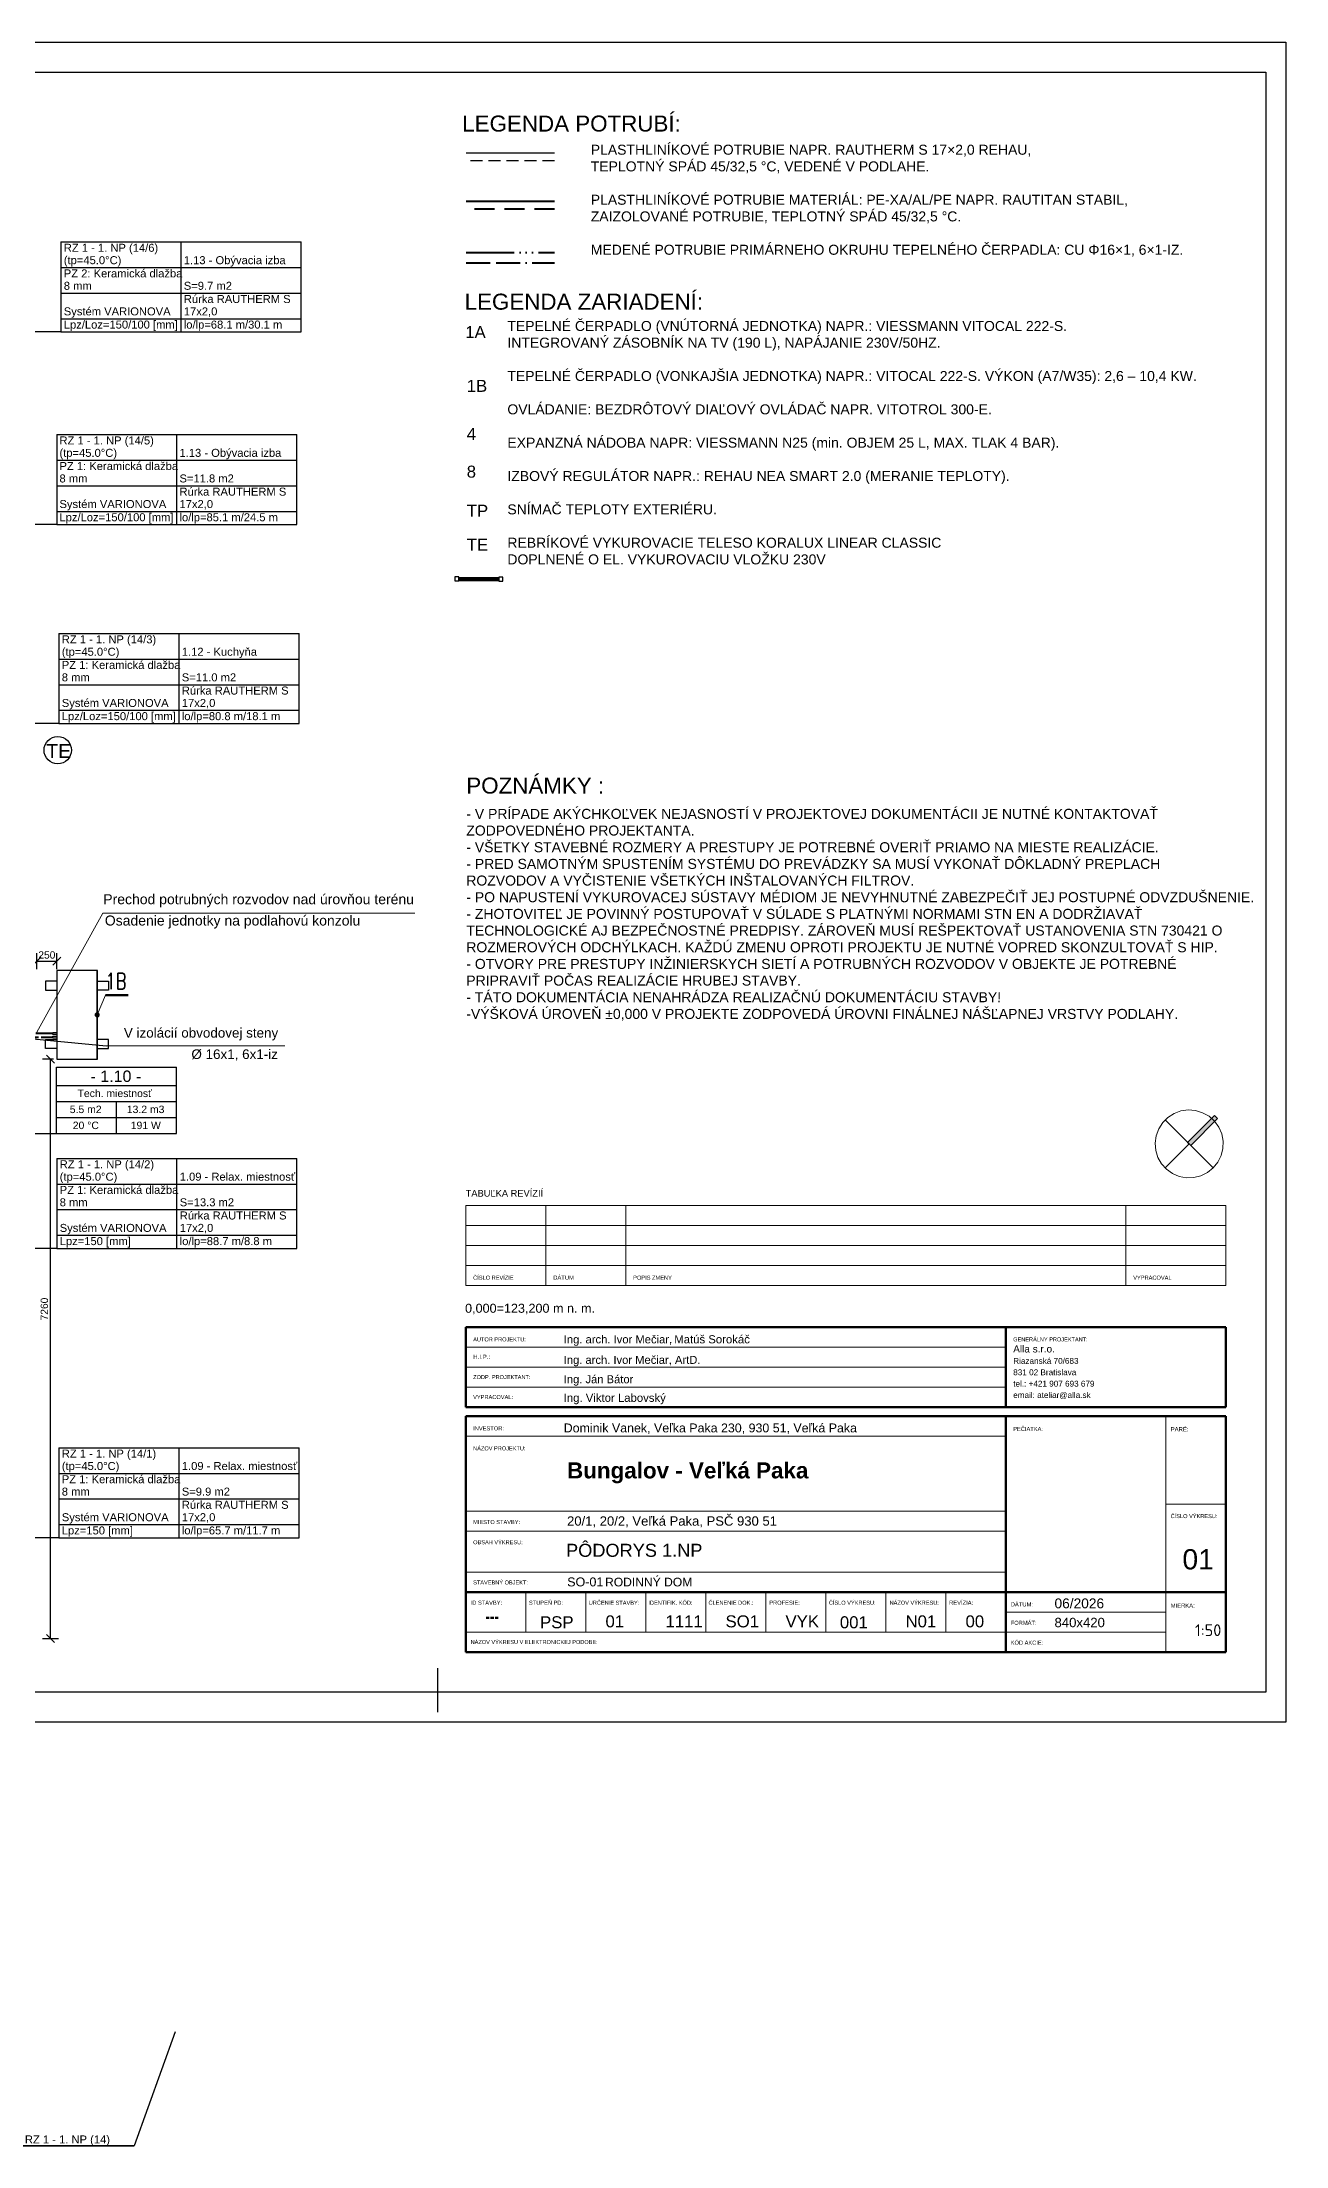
# Model space of a CAD drawing. Header units: millimetres. Extents: x 1046 to 74297, y -4150 to 54562.
# Drawn here: x 27250 to 42796, y -4150 to 22145 of the extents above; entities that cross this region are included whole.
import ezdxf

# ---------------------------------------------------------------- set-up
doc = ezdxf.new("R2010")
doc.units = ezdxf.units.MM
for name, pattern in [('ACAD_ISO06W100', [36, 24, -3, 0, -3, 0, -3, 0, -3]), ('ACAD_ISO11W100', [33, 12, -3, 12, -3, 0, -3]), ('DASH', [75, 50, -25])]:
    doc.linetypes.add(name, pattern=pattern)
doc.layers.get('Defpoints').update_dxf_attribs({"color": 242})
for name, color, linetype in [('1__NP___MIESTNOSTIUK', 7, 'Continuous'), ('1__NP___VYKUROVACIE_TELES_', 7, 'Continuous'), ('koty1', 7, 'Continuous'), ('POLO_KY', 7, 'Continuous'), ('TABU_KY', 7, 'Continuous'), ('vyk-KOTY', 4, 'Continuous'), ('vyk-privod-45 PODL', 1, 'Continuous'), ('vyk-privod2', 7, 'Continuous'), ('vyk-vratka_35°C PODL', 5, 'DASH')]:
    doc.layers.add(name, color=color, linetype=linetype)
doc.layers.add('NETLAC', color=6, linetype='Continuous', plot=False)
for name, color, linetype, lineweight in [('PISMO-R', 6, 'Continuous', 9), ('ROZVOD', 1, 'Continuous', 50), ('Schedule Graphics', 7, 'Continuous', 9), ('Text Notes', 7, 'Continuous', 9), ('vyk-privod-45', 240, 'Continuous', 40), ('vyk-tc-privod', 175, 'ACAD_ISO06W100', 40), ('vyk-tc-vratka', 30, 'ACAD_ISO11W100', 40), ('vyk-vratka_35°C', 132, 'DASH', 40), ('vyk_POPIS', 7, 'Continuous', 20)]:
    doc.layers.add(name, color=color, linetype=linetype, lineweight=lineweight)
doc.styles.add('ARIAL', font='arial.ttf')
doc.styles.add('Arial$001H0', font='arial.ttf')
doc.styles.add('Arial$101H0', font='arialbd.ttf')
doc.styles.add('Arial_B', font='arialbd.ttf', dxfattribs={"width": 0.8, "height": 3})
doc.styles.add('ISOCPEUR$001H0', font='isocpeur.ttf')
doc.styles.add('ISOCPEUR_4', font='isocpeur.ttf', dxfattribs={"height": 100})
doc.styles.add('Microsoft Sans Serif$001H0', font='micross.ttf')
doc.styles.get("Standard").update_dxf_attribs({"font": 'arial.ttf'})
doc.styles.add('TEXT125', font='romans.shx', dxfattribs={"width": 0.8, "height": 100})
doc.dimstyles.new('CS_Priebežná_-_2_0_mm__stavbárska_čiarka_čERVENA', dxfattribs={"dimscale": 304.8, "dimtxt": 99.598118, "dimasz": 0.328084, "dimexe": 0.328084, "dimexo": 0.0625, "dimgap": 0, "dimtad": 1, "dimdec": 0, "dimrnd": 5, "dimzin": 0, "dimdsep": 46, "dimtxsty": 'ISOCPEUR_4', "dimblk1": 'OBLIQUE', "dimblk2": 'OBLIQUE', "dimsah": 1, "dimcen": 0.09, "dimazin": 0, "dimtfac": 1, "dimtdec": 4, "dimtix": 1, "dimtmove": 0, "dimatfit": 3, "dimfxl": 0.328084, "dimfxlon": 1, "dimtvp": 1, "dimtolj": 1, "dimtzin": 0, "dimarcsym": 2})

# ---------------------------------------------------------------- blocks, each defined once
blk = doc.blocks.new('A$Cacebdfa7')
at = {"layer": '1__NP___MIESTNOSTIUK', "color": 18}
for p, q in [((19711, 8835), (19711, 9062)), ((19711, 9062), (21211, 9062)), ((21211, 8835), (21211, 9062)), ((19711, 8635), (19711, 8835)), ((19711, 8835), (21211, 8835)), ((19711, 8835), (21211, 8835)), ((21211, 8635), (21211, 8835)), ((19711, 8435), (19711, 8635)), ((19711, 8635), (21211, 8635)), ((19711, 8635), (21211, 8635)), ((19711, 8235), (19711, 8435)), ((19711, 8435), (21211, 8435)), ((19711, 8435), (21211, 8435)), ((20461, 8435), (20461, 8635)), ((20461, 8235), (20461, 8435)), ((21211, 8435), (21211, 8635)), ((21211, 8235), (21211, 8435)), ((18453, 8235), (21211, 8235))]:
    blk.add_line(p, q, dxfattribs=at)
at = {"layer": 'POLO_KY', "color": 7}
blk.add_line((21197, -2992), (20682, -4420), dxfattribs=at)
blk.add_lwpolyline([(20682, -4420), (18982, -4420), (20682, -4420)], dxfattribs=at)
at = {"layer": 'TABU_KY', "color": 5}
for p, q in [((19769, 19377), (22769, 19377)), ((21269, 19057), (21269, 19377)), ((19769, 19057), (22769, 19057)), ((21269, 18737), (21269, 19057)), ((19769, 18737), (22769, 18737)), ((21269, 18417), (21269, 18737)), ((19769, 18417), (22769, 18417)), ((21269, 18252), (21269, 18417)), ((19769, 18252), (18105, 18252)), ((19715, 16969), (22715, 16969)), ((21215, 16649), (21215, 16969)), ((19715, 16649), (22715, 16649)), ((21215, 16329), (21215, 16649)), ((19715, 16329), (22715, 16329)), ((21215, 16009), (21215, 16329)), ((19715, 15844), (18205, 15844)), ((19715, 16009), (22715, 16009)), ((21215, 15844), (21215, 16009)), ((19744, 14483), (22744, 14483)), ((21244, 14163), (21244, 14483)), ((19744, 14163), (22744, 14163)), ((21244, 13843), (21244, 14163)), ((19744, 13843), (22744, 13843)), ((21244, 13523), (21244, 13843)), ((19744, 13523), (22744, 13523)), ((21244, 13358), (21244, 13523)), ((19744, 13358), (18003, 13358)), ((19718, 7922), (22718, 7922)), ((21218, 7602), (21218, 7922)), ((19718, 7602), (22718, 7602)), ((21218, 7282), (21218, 7602)), ((19718, 7282), (22718, 7282)), ((21218, 6962), (21218, 7282)), ((19718, 6962), (22718, 6962)), ((21218, 6797), (21218, 6962)), ((19718, 6797), (18153, 6797)), ((19744, 4306), (22744, 4306)), ((21244, 3986), (21244, 4306)), ((19744, 3986), (22744, 3986)), ((21244, 3666), (21244, 3986)), ((19744, 3666), (22744, 3666)), ((21244, 3346), (21244, 3666)), ((19744, 3181), (18153, 3181)), ((19744, 3346), (22744, 3346)), ((21244, 3181), (21244, 3346))]:
    blk.add_line(p, q, dxfattribs=at)
for points in [[(19769, 19377), (19769, 18252), (22769, 18252), (22769, 19377)], [(19715, 16969), (19715, 15844), (22715, 15844), (22715, 16969)], [(19744, 14483), (19744, 13358), (22744, 13358), (22744, 14483)], [(19718, 7922), (19718, 6797), (22718, 6797), (22718, 7922)], [(19744, 4306), (19744, 3181), (22744, 3181), (22744, 4306)]]:
    blk.add_lwpolyline(points, dxfattribs=at)
at = {"layer": 'vyk-tc-privod', "ltscale": 10}
blk.add_line((19667, 9482), (19453, 9483), dxfattribs=at)
at = {"layer": 'vyk-tc-vratka', "ltscale": 12}
blk.add_line((19667, 9433), (19387, 9433), dxfattribs=at)
at = {"layer": '1__NP___MIESTNOSTIUK', "color": 18, "style": 'ARIAL'}
for s, height, p in [('- 1.10 -', 143.2, (20138, 8878)), ('Tech. miestnosť', 93.09, (19976, 8689)), ('5.5 m2', 93.1, (19879, 8489)), ('13.2 m3', 93.1, (20592, 8489)), ('20 °C', 93.1, (19916, 8289)), ('191 W', 93.1, (20641, 8289))]:
    blk.add_text(s, height=height, dxfattribs=at).set_placement(p)
at = {"layer": 'POLO_KY', "color": 7, "style": 'ARIAL'}
blk.add_text('RZ 1 - 1. NP (14)', height=100, dxfattribs=at).set_placement((19318, -4389))
at = {"layer": 'TABU_KY', "color": 160, "style": 'ARIAL'}
for s, p in [('(tp=45.0°C)', (19804, 19099)), ('RZ 1 - 1. NP (14/6) ', (19804, 19254)), ('1.13 - Obývacia izba', (21304, 19099)), ('PZ 2: Keramická dlažba', (19804, 18934)), ('8 mm', (19804, 18779)), ('S=9.7 m2', (21304, 18779)), ('Rúrka RAUTHERM S', (21304, 18614)), ('Systém VARIONOVA', (19804, 18459)), ('17x2,0', (21304, 18459)), ('Lpz/Loz=150/100 [mm]', (19804, 18294)), ('lo/lp=68.1 m/30.1 m', (21304, 18294)), ('RZ 1 - 1. NP (14/5) ', (19750, 16846)), ('(tp=45.0°C)', (19750, 16691)), ('PZ 1: Keramická dlažba', (19750, 16526)), ('1.13 - Obývacia izba', (21250, 16691)), ('8 mm', (19750, 16371)), ('S=11.8 m2', (21250, 16371)), ('Rúrka RAUTHERM S', (21250, 16206)), ('Systém VARIONOVA', (19750, 16051)), ('17x2,0', (21250, 16051)), ('Lpz/Loz=150/100 [mm]', (19750, 15886)), ('lo/lp=85.1 m/24.5 m', (21250, 15886)), ('RZ 1 - 1. NP (14/3) ', (19779, 14360)), ('(tp=45.0°C)', (19779, 14205)), ('1.12 - Kuchyňa', (21279, 14205)), ('8 mm', (19779, 13885)), ('PZ 1: Keramická dlažba', (19779, 14040)), ('S=11.0 m2', (21279, 13885)), ('Rúrka RAUTHERM S', (21279, 13720)), ('Systém VARIONOVA', (19779, 13565)), ('Lpz/Loz=150/100 [mm]', (19779, 13400)), ('lo/lp=80.8 m/18.1 m', (21279, 13400)), ('17x2,0', (21279, 13565)), ('RZ 1 - 1. NP (14/2) ', (19753, 7799)), ('(tp=45.0°C)', (19753, 7644)), ('1.09 - Relax. miestnosť', (21253, 7644)), ('8 mm', (19753, 7324)), ('PZ 1: Keramická dlažba', (19753, 7479)), ('S=13.3 m2', (21253, 7324)), ('Systém VARIONOVA', (19753, 7004)), ('17x2,0', (21253, 7004)), ('Rúrka RAUTHERM S', (21253, 7159)), ('Lpz=150 [mm]', (19753, 6839)), ('lo/lp=88.7 m/8.8 m', (21253, 6839)), ('RZ 1 - 1. NP (14/1) ', (19779, 4183)), ('(tp=45.0°C)', (19779, 4028)), ('PZ 1: Keramická dlažba', (19779, 3863)), ('1.09 - Relax. miestnosť', (21279, 4028)), ('8 mm', (19779, 3708)), ('S=9.9 m2', (21279, 3708)), ('Systém VARIONOVA', (19779, 3388)), ('17x2,0', (21279, 3388)), ('Rúrka RAUTHERM S', (21279, 3543)), ('Lpz=150 [mm]', (19779, 3223)), ('lo/lp=65.7 m/11.7 m', (21279, 3223))]:
    blk.add_text(s, height=100, dxfattribs=at).set_placement(p)
blk = doc.blocks.new('wsrt')
at = {"lineweight": 30}
for p, q in [((10104, 1667), (11213, 1667)), ((10104, 1159), (10104, 1667)), ((10104, 1665), (11213, 1665)), ((10106, 1159), (10106, 1667)), ((10237, 1668), (10237, 1806)), ((10237, 1806), (10349, 1806)), ((10349, 1806), (10349, 1665)), ((10905, 1715), (10880, 1715)), ((10880, 1715), (10880, 1665)), ((10905, 1665), (10905, 1715)), ((10951, 1715), (10926, 1715)), ((10926, 1715), (10926, 1665)), ((10951, 1665), (10951, 1715)), ((11080, 1806), (10967, 1806)), ((10967, 1806), (10967, 1665)), ((11080, 1668), (11080, 1806)), ((11211, 1667), (11211, 1159)), ((11213, 1667), (11213, 1159)), ((11213, 1161), (10104, 1161)), ((11213, 1159), (10104, 1159)), ((10237, 1158), (10237, 1020)), ((10349, 1020), (10349, 1161)), ((10967, 1020), (10967, 1161)), ((11080, 1158), (11080, 1020)), ((10237, 1020), (10349, 1020)), ((11080, 1020), (10967, 1020))]:
    blk.add_line(p, q, dxfattribs=at)
blk = doc.blocks.new('_Oblique')
at = {"layer": 'koty1', "color": 0, "lineweight": -2}
blk.add_line((-0.5, -0.5), (0.5, 0.5), dxfattribs=at)
blk = doc.blocks.new('*D317')
at = {"layer": 'Defpoints', "color": 0, "transparency": 16777216}
for p in [(27185, 10540), (27435, 10657), (27435, 10540)]:
    blk.add_point(p, dxfattribs=at)
at = {"layer": 'vyk-KOTY', "color": 0, "lineweight": -2, "transparency": 16777216}
for p, q in [((27185, 10559), (27185, 10757)), ((27185, 10657), (27435, 10657)), ((27435, 10559), (27435, 10757))]:
    blk.add_line(p, q, dxfattribs=at)
at = {"layer": 'vyk-KOTY', "color": 0, "lineweight": -2, "transparency": 16777216, "xscale": 100, "yscale": 100, "zscale": 100, "rotation": 180}
blk.add_blockref('_Oblique', (27185, 10657), dxfattribs=at)
at = {"layer": 'vyk-KOTY', "color": 0, "lineweight": -2, "transparency": 16777216, "xscale": 100, "yscale": 100, "zscale": 100}
blk.add_blockref('_Oblique', (27435, 10657), dxfattribs=at)
at = {"layer": 'vyk-KOTY', "color": 0, "transparency": 16777216, "insert": (27310, 10735), "char_height": 91.4, "attachment_point": 5, "style": 'ARIAL'}
blk.add_mtext('\\A1;250', dxfattribs=at)
blk = doc.blocks.new('*D318')
at = {"layer": 'Defpoints', "color": 0, "transparency": 16777216}
for p in [(27356, 9433), (27410, 9433), (27190, 2191)]:
    blk.add_point(p, dxfattribs=at)
at = {"layer": 'vyk-KOTY', "color": 0, "lineweight": -2, "transparency": 16777216}
for p, q in [((27391, 9433), (27256, 9433)), ((27356, 2191), (27356, 9433)), ((27256, 2191), (27456, 2191))]:
    blk.add_line(p, q, dxfattribs=at)
at = {"layer": 'vyk-KOTY', "color": 0, "lineweight": -2, "transparency": 16777216, "xscale": 100, "yscale": 100, "zscale": 100}
for p, rotation in [((27356, 9433), 90), ((27356, 2191), 270)]:
    blk.add_blockref('_Oblique', p, dxfattribs=dict(at, rotation=rotation))
at = {"layer": 'vyk-KOTY', "color": 0, "transparency": 16777216, "insert": (27279, 6310), "char_height": 91.4, "attachment_point": 5, "rotation": 90, "style": 'ARIAL'}
blk.add_mtext('\\A1;7260', dxfattribs=at)

msp = doc.modelspace()

# ---------------------------------------------------------------- hatches: boundary and pattern name
at = {"true_color": 0x000007}
msp.add_hatch(color=7, dxfattribs=at).paths.add_polyline_path([(41567.9, 8392.4), (41903.7, 8728.3), (41941.8, 8690.1), (41606, 8354.3)])

# ---------------------------------------------------------------- linework, layer by layer
at = {"color": 7, "linetype": 'Continuous', "lineweight": 9, "true_color": 0x000007}
for p, q in [((41320.6, 8704.6), (41255.7, 8639.6)), ((41398.1, 8754.1), (41320.6, 8704.6)), ((41484.3, 8785.8), (41398.1, 8754.1)), ((41575.4, 8798.2), (41484.3, 8785.8)), ((41903.7, 8728.3), (41567.8, 8392.4)), ((41567.8, 8392.4), (41903.7, 8728.3)), ((41667, 8790.7), (41575.4, 8798.2)), ((41606, 8354.3), (41941.8, 8690.1)), ((41941.8, 8690.1), (41606, 8354.3)), ((41754.8, 8763.7), (41667, 8790.7)), ((41834.8, 8718.5), (41754.8, 8763.7)), ((41903.2, 8657.1), (41834.8, 8718.5)), ((41941.8, 8690.1), (41903.7, 8728.3)), ((41941.8, 8690.1), (41903.7, 8728.3)), ((41174.5, 8475.9), (41162.1, 8384.8)), ((41206.2, 8562.2), (41174.5, 8475.9)), ((41255.7, 8639.6), (41206.2, 8562.2)), ((41887.4, 8072.8), (41286.4, 8673.8)), ((41956.9, 8582.5), (41903.2, 8657.1)), ((41993.2, 8498.1), (41956.9, 8582.5)), ((42010.5, 8407.8), (41993.2, 8498.1)), ((41162.1, 8384.8), (41169.5, 8293.2)), ((41169.5, 8293.2), (41196.5, 8205.4)), ((41196.5, 8205.4), (41241.7, 8125.4)), ((41586.9, 8373.3), (41286.4, 8072.8)), ((41548.8, 8411.4), (41586.9, 8373.3)), ((41567.8, 8392.4), (41606, 8354.3)), ((41567.8, 8392.4), (41606, 8354.3)), ((41945, 8144.4), (41985.8, 8226.8)), ((41985.8, 8226.8), (42008, 8316)), ((42008, 8316), (42010.5, 8407.8)), ((41241.7, 8125.4), (41303.1, 8057)), ((41303.1, 8057), (41377.7, 8003.4)), ((41377.7, 8003.4), (41462.2, 7967.1)), ((41462.2, 7967.1), (41552.4, 7949.7)), ((41552.4, 7949.7), (41644.3, 7952.2)), ((41644.3, 7952.2), (41733.5, 7974.4)), ((41733.5, 7974.4), (41815.8, 8015.2)), ((41815.8, 8015.2), (41887.4, 8072.8)), ((41887.4, 8072.8), (41945, 8144.4)), ((32546.4, 7603.6), (32546.4, 6603.6)), ((32546.4, 7603.6), (42046.1, 7603.6)), ((33546.3, 7603.6), (33546.3, 6603.6)), ((34546.3, 7603.6), (34546.3, 6603.6)), ((40796.2, 7603.6), (40796.2, 6603.6)), ((42046.1, 6603.6), (42046.1, 7603.6)), ((32546.4, 7353.6), (42046.1, 7353.6)), ((32546.4, 7103.6), (42046.1, 7103.6)), ((32546.4, 6853.6), (42046.1, 6853.6)), ((32546.4, 6603.6), (42046.1, 6603.6)), ((39296.2, 5082.5), (39296.2, 6082.5)), ((39296.2, 5832.5), (32546.4, 5832.5)), ((39296.2, 5582.5), (32546.4, 5582.5)), ((39296.2, 5332.5), (32546.4, 5332.5)), ((41296.1, 2020), (41296.1, 4969.9)), ((39296.2, 4720), (32546.4, 4720)), ((39296.2, 3970), (39296.2, 2770)), ((39296.2, 3785.4), (32546.4, 3785.4)), ((41296.1, 3870), (42046.1, 3870)), ((39296.2, 3535.4), (32546.4, 3535.4)), ((39296.2, 3020), (32546.4, 3020)), ((33296.3, 2770), (33296.3, 2270)), ((34046.3, 2770), (34046.3, 2270)), ((34796.3, 2770), (34796.3, 2270)), ((35546.3, 2770), (35546.3, 2270)), ((36296.3, 2770), (36296.3, 2270)), ((37046.3, 2770), (37046.3, 2270)), ((37796.2, 2770), (37796.2, 2270)), ((38546.2, 2770), (38546.2, 2270)), ((39296.2, 2770), (39296.2, 2020)), ((42046.1, 2770), (39296.2, 2770)), ((41296.1, 2520), (39296.2, 2520)), ((41296.1, 2270), (32546.4, 2270))]:
    msp.add_line(p, q, dxfattribs=at)
at = {"color": 7, "linetype": 'Continuous', "lineweight": 70, "true_color": 0x000007}
for p, q in [((32546.4, 6082.5), (42046.1, 6082.5)), ((32546.4, 6082.5), (32546.4, 5082.5)), ((39296.2, 6082.5), (39296.2, 5082.5)), ((42046.1, 6082.5), (42046.1, 5082.5)), ((42046.1, 5082.5), (32546.4, 5082.5)), ((32546.4, 2020), (32546.4, 4969.9)), ((39296.2, 4969.9), (32546.4, 4969.9)), ((39296.2, 4969.9), (39296.2, 2770)), ((42046.1, 4969.9), (39296.2, 4969.9)), ((42046.1, 4969.9), (42046.1, 2020)), ((32546.4, 2770), (39296.2, 2770)), ((39296.2, 2770), (39296.2, 2020)), ((42046.1, 2770), (39296.2, 2770)), ((42046.1, 2020), (32546.4, 2020))]:
    msp.add_line(p, q, dxfattribs=at)
msp.add_line((32196.1, 1270), (32196.1, 1820))
msp.add_lwpolyline([(1296.1, 21770), (42546.1, 21770), (42546.1, 1520), (1296.1, 1520)], close=True)
at = {"layer": '1__NP___VYKUROVACIE_TELES_', "color": 92}
for p, q in [((32410, 15411.1), (32410, 15411.1)), ((32460, 15452.1), (32960, 15452.1)), ((32460, 15452.1), (32960, 15452.1)), ((32460, 15452.1), (32960, 15452.1)), ((32460, 15452.1), (32960, 15452.1)), ((32460, 15452.1), (32960, 15452.1)), ((32460, 15452.1), (32960, 15452.1)), ((32460, 15452.1), (32960, 15452.1)), ((32460, 15446.9), (32960, 15446.9)), ((32460, 15446.9), (32960, 15446.9)), ((32460, 15446.9), (32960, 15446.9)), ((32460, 15446.9), (32960, 15446.9)), ((32460, 15446.9), (32960, 15446.9)), ((32460, 15446.9), (32960, 15446.9)), ((32460, 15446.9), (32960, 15446.9)), ((32460, 15446.9), (32960, 15446.9)), ((32460, 15446.9), (32960, 15446.9)), ((32460, 15446.9), (32960, 15446.9)), ((32460, 15446.9), (32960, 15446.9)), ((32460, 15446.9), (32960, 15446.9)), ((32460, 15446.9), (32960, 15446.9)), ((32460, 15446.9), (32960, 15446.9)), ((32460, 15434.1), (32960, 15434.1)), ((32460, 15434.1), (32960, 15434.1)), ((32460, 15434.1), (32960, 15434.1)), ((32460, 15434.1), (32960, 15434.1)), ((32460, 15434.1), (32960, 15434.1)), ((32460, 15434.1), (32960, 15434.1)), ((32460, 15434.1), (32960, 15434.1)), ((32460, 15434.1), (32960, 15434.1)), ((32460, 15434.1), (32960, 15434.1)), ((32460, 15434.1), (32960, 15434.1)), ((32460, 15434.1), (32960, 15434.1)), ((32460, 15434.1), (32960, 15434.1)), ((32460, 15434.1), (32960, 15434.1)), ((32460, 15434.1), (32960, 15434.1)), ((32460, 15421.4), (32960, 15421.4)), ((32460, 15421.4), (32960, 15421.4)), ((32460, 15421.4), (32460, 15416.1)), ((32460, 15416.1), (32460, 15421.4)), ((32460, 15421.4), (32960, 15421.4)), ((32460, 15421.4), (32960, 15421.4)), ((32460, 15421.4), (32460, 15416.1)), ((32460, 15416.1), (32460, 15421.4)), ((32460, 15421.4), (32960, 15421.4)), ((32460, 15421.4), (32960, 15421.4)), ((32460, 15421.4), (32460, 15416.1)), ((32460, 15416.1), (32460, 15421.4)), ((32460, 15421.4), (32960, 15421.4)), ((32460, 15421.4), (32960, 15421.4)), ((32460, 15421.4), (32460, 15416.1)), ((32460, 15416.1), (32460, 15421.4)), ((32460, 15421.4), (32960, 15421.4)), ((32460, 15421.4), (32960, 15421.4)), ((32460, 15421.4), (32460, 15416.1)), ((32460, 15416.1), (32460, 15421.4)), ((32460, 15421.4), (32960, 15421.4)), ((32460, 15421.4), (32960, 15421.4)), ((32460, 15421.4), (32460, 15416.1)), ((32460, 15416.1), (32460, 15421.4)), ((32460, 15421.4), (32960, 15421.4)), ((32460, 15421.4), (32960, 15421.4)), ((32460, 15421.4), (32460, 15416.1)), ((32460, 15416.1), (32460, 15421.4)), ((32460, 15416.1), (32960, 15416.1)), ((32460, 15416.1), (32960, 15416.1)), ((32460, 15416.1), (32960, 15416.1)), ((32460, 15416.1), (32960, 15416.1)), ((32460, 15416.1), (32960, 15416.1)), ((32460, 15416.1), (32960, 15416.1)), ((32460, 15416.1), (32960, 15416.1)), ((32460, 15411.1), (32460, 15411.1)), ((32960, 15419.4), (32960, 15414.1)), ((32960, 15414.1), (32960, 15419.4)), ((32960, 15419.4), (32960, 15414.1)), ((32960, 15414.1), (32960, 15419.4)), ((32960, 15419.4), (32960, 15414.1)), ((32960, 15414.1), (32960, 15419.4)), ((32960, 15419.4), (32960, 15414.1)), ((32960, 15414.1), (32960, 15419.4)), ((32960, 15419.4), (32960, 15414.1)), ((32960, 15414.1), (32960, 15419.4)), ((32960, 15419.4), (32960, 15414.1)), ((32960, 15414.1), (32960, 15419.4)), ((32960, 15419.4), (32960, 15414.1)), ((32960, 15414.1), (32960, 15419.4)), ((32960, 15409.1), (32960, 15409.1)), ((33010, 15409.1), (33010, 15409.1))]:
    msp.add_line(p, q, dxfattribs=at)
for points in [[(32410, 15411.1), (32460, 15411.1), (32460, 15461.1), (32410, 15461.1), (32410, 15411.1)], [(32410, 15411.1), (32460, 15411.1), (32460, 15461.1), (32410, 15461.1), (32410, 15411.1)], [(32960, 15409.1), (33010, 15409.1), (33010, 15459.1), (32960, 15459.1), (32960, 15409.1)], [(32960, 15409.1), (33010, 15409.1), (33010, 15459.1), (32960, 15459.1), (32960, 15409.1)]]:
    msp.add_lwpolyline(points, dxfattribs=at)
at = {"layer": 'NETLAC'}
msp.add_lwpolyline([(1046.1, 22145), (42796.1, 22145), (42796.1, 1145), (1046.1, 1145)], close=True, dxfattribs=at)
at = {"layer": 'vyk-privod-45'}
msp.add_line((32552.4, 20157.1), (33655.5, 20157.1), dxfattribs=at)
at = {"layer": 'vyk-privod-45 PODL', "lineweight": 30}
msp.add_line((32552.4, 20762.1), (33655.5, 20762.1), dxfattribs=at)
at = {"layer": 'vyk-tc-privod', "ltscale": 25}
msp.add_line((32552.4, 19513.8), (33655.5, 19513.8), dxfattribs=at)
at = {"layer": 'vyk-tc-vratka', "ltscale": 25}
msp.add_line((32552.4, 19385.5), (33655.5, 19385.5), dxfattribs=at)
at = {"layer": 'vyk-vratka_35°C', "ltscale": 5}
msp.add_line((33655.5, 20057.1), (32552.4, 20057.1), dxfattribs=at)
at = {"layer": 'vyk-vratka_35°C PODL', "lineweight": 30, "ltscale": 3}
msp.add_line((33655.5, 20662.1), (32552.4, 20662.1), dxfattribs=at)

# ---------------------------------------------------------------- texts
at = {"color": 7, "true_color": 0x000007}
for s, height, style, p in [('TABUĽKA REVÍZIÍ', 83.197, 'Arial$001H0', (32544.3, 7714.9)), ('ČÍSLO REVÍZIE', 50.471, 'Arial$001H0', (32637.9, 6676.5)), ('DÁTUM', 52.36, 'Arial$001H0', (33637.9, 6676.5)), ('POPIS ZMENY', 50.708, 'Arial$001H0', (34637.8, 6676.5)), ('VYPRACOVAL', 50.61, 'Arial$001H0', (40887.8, 6676.5)), ('0,000=123,200 m n. m.', 112.735, 'Arial$001H0', (32536.7, 6263.2)), ('AUTOR PROJEKTU:', 50.247, 'Arial$001H0', (32637.9, 5905.4)), ('Ing. arch. Ivor Mečiar, ', 100.358, 'Arial$001H0', (33769.8, 5880.9)), ('Matúš Sorokáč', 101.461, 'Arial$001H0', (35151.5, 5880.9)), ('Alla s.r.o.', 89.515, 'Microsoft Sans Serif$001H0', (39387.8, 5767.1)), ('GENERÁLNY PROJEKTANT:', 49.938, 'Arial$001H0', (39387.8, 5905.4)), ('H.I.P.:', 54.91, 'Arial$001H0', (32637.9, 5684.3)), ('Ing. arch. Ivor Mečiar, ArtD.', 100.071, 'Arial$001H0', (33769.8, 5624.6)), ('831 02 Bratislava', 73.068, 'Arial$001H0', (39387.8, 5482.7)), ('Riazanská 70/683', 73.014, 'Arial$001H0', (39387.8, 5624.9)), ('ZODP. PROJEKTANT:', 50.163, 'Arial$001H0', (32637.9, 5434.3)), ('Ing. Ján Bátor', 100.071, 'Arial$001H0', (33769.8, 5382.4)), ('tel.: +421 907 693 679', 72.862, 'Arial$001H0', (39387.8, 5340.5)), ('email: ateliar@alla.sk', 72.73, 'Arial$001H0', (39387.8, 5198.3)), ('VYPRACOVAL:', 50.548, 'Arial$001H0', (32637.9, 5184.3)), ('Ing. Viktor Labovský', 101.461, 'Arial$001H0', (33769.8, 5150)), ('INVESTOR:', 51.15, 'Arial$001H0', (32637.9, 4792.8)), ('Dominik Vanek, Veľka Paka 230, 930 51, Veľká Paka', 110.942, 'Arial$001H0', (33769.8, 4768.4)), ('PEČIATKA:', 50.99, 'Arial$001H0', (39387.8, 4785.7)), ('PARÉ:', 53.39, 'Arial$001H0', (41355.3, 4780.8)), ('NÁZOV PROJEKTU:', 50.175, 'Arial$001H0', (32637.9, 4543)), ('Bungalov - Veľká Paka', 200.348, 'Arial$101H0', (33811.6, 4192.9)), ('20/1, 20/2, Veľká Paka, PSČ 930 51', 116.805, 'Arial$001H0', (33811.5, 3602)), ('ČÍSLO VÝKRESU:', 50.282, 'Arial$001H0', (41355.3, 3696.5)), ('OBSAH VÝKRESU:', 50.223, 'Arial$001H0', (32637.9, 3370)), ('MIESTO STAVBY:', 50.389, 'Arial$001H0', (32637.9, 3622.1)), ('PÔDORYS 1.NP', 162.702, 'Microsoft Sans Serif$001H0', (33798.9, 3212.9)), ('01', 253.02, 'Microsoft Sans Serif$001H0', (41502.6, 3055.7)), ('STAVEBNÝ OBJEKT:', 50.131, 'Arial$001H0', (32637.9, 2867.5)), (' SO-01 ', 111.95, 'Arial$001H0', (33769.8, 2843.3)), ('RODINNÝ DOM', 108.022, 'Arial$001H0', (34286.6, 2843.3)), ('ID STAVBY:', 51.19, 'Arial$001H0', (32606.7, 2614)), ('STUPEŇ PD:', 50.78, 'Arial$001H0', (33335.4, 2614)), ('URČENIE STAVBY:', 50.196, 'Arial$001H0', (34083.3, 2614)), ('IDENTIFIK. KÓD:', 50.346, 'Arial$001H0', (34828.5, 2614)), ('ČLENENIE DOK.:', 50.324, 'Arial$001H0', (35579.1, 2614)), ('PROFESIE:', 51.18, 'Arial$001H0', (36338.8, 2614)), ('ČÍSLO VÝKRESU:', 50.282, 'Arial$001H0', (37082.8, 2614)), ('NÁZOV VÝKRESU:', 50.229, 'Arial$001H0', (37842.5, 2614)), ('REVÍZIA:', 51.73, 'Arial$001H0', (38586.5, 2614)), ('DÁTUM:', 52.02, 'Arial$001H0', (39356.6, 2592.5)), ('06/2026', 122.78, 'Arial$001H0', (39903.8, 2569.9)), ('FORMÁT:', 51.43, 'Arial$001H0', (39356.6, 2362.1)), ('840x420', 117.51, 'Arial$001H0', (39903.8, 2333.2)), ('MIERKA:', 52.21, 'Arial$001H0', (41356.5, 2577)), ('1:50', 147.48, 'ISOCPEUR$001H0', (41658.7, 2221.9)), ('NÁZOV VÝKRESU V ELEKTRONICKEJ PODOBE:', 49.874, 'Arial$001H0', (32606.7, 2123.3)), ('KÓD AKCIE:', 50.88, 'Arial$001H0', (39356.6, 2114.5))]:
    msp.add_text(s, height=height, dxfattribs=dict(at, style=style)).set_placement(p)
at = {"char_height": 125, "attachment_point": 1}
for s, width, gutter_width, heights, insert in [('\\A1;PLASTHLINÍKOVÉ POTRUBIE NAPR. RAUTHERM S 17×2,0 REHAU,\\PTEPLOTNÝ SPÁD 45/32,5 °C, VEDENÉ V PODLAHE.\\P\\PPLASTHLINÍKOVÉ POTRUBIE MATERIÁL: PE-XA/AL/PE NAPR. RAUTITAN STABIL, ZAIZOLOVANÉ POTRUBIE, TEPLOTNÝ SPÁD 45/32,5 °C.^J\\PMEDENÉ POTRUBIE PRIMÁRNEHO OKRUHU TEPELNÉHO ČERPADLA: CU Φ16×1, 6×1-IZ.', 7416.579, 625, [0], (34107.9, 20862.1)), ('TEPELNÉ ČERPADLO (VNÚTORNÁ JEDNOTKA) NAPR.: VIESSMANN VITOCAL 222-S.\\PINTEGROVANÝ ZÁSOBNÍK NA TV (190 L), NAPÁJANIE 230V/50HZ.\\P\\PTEPELNÉ ČERPADLO (VONKAJŠIA JEDNOTKA) NAPR.: VITOCAL 222-S. VÝKON (A7/W35): 2,6 – 10,4 KW.\\P\\POVLÁDANIE: BEZDRÔTOVÝ DIAĽOVÝ OVLÁDAČ NAPR. VITOTROL 300-E.\\P\\PEXPANZNÁ NÁDOBA NAPR: VIESSMANN N25 (min. OBJEM 25 L, MAX. TLAK 4 BAR).\\P\\PIZBOVÝ REGULÁTOR NAPR.: REHAU NEA SMART 2.0 (MERANIE TEPLOTY).\\P\\PSNÍMAČ TEPLOTY EXTERIÉRU.\\P\\PREBRÍKOVÉ VYKUROVACIE TELESO KORALUX LINEAR CLASSIC\\PDOPLNENÉ O EL. VYKUROVACIU VLOŽKU 230V', 8574.301, 0, [3977.7], (33065.7, 18659.1)), ('- V PRÍPADE AKÝCHKOĽVEK NEJASNOSTÍ V PROJEKTOVEJ DOKUMENTÁCII JE NUTNÉ KONTAKTOVAŤ ZODPOVEDNÉHO PROJEKTANTA.\\P- VŠETKY STAVEBNÉ ROZMERY A PRESTUPY JE POTREBNÉ OVERIŤ PRIAMO NA MIESTE REALIZÁCIE.\\P- PRED SAMOTNÝM SPUSTENÍM SYSTÉMU DO PREVÁDZKY SA MUSÍ VYKONAŤ DÔKLADNÝ PREPLACH ROZVODOV A VYČISTENIE VŠETKÝCH INŠTALOVANÝCH FILTROV.\\P- PO NAPUSTENÍ VYKUROVACEJ SÚSTAVY MÉDIOM JE NEVYHNUTNÉ ZABEZPEČIŤ JEJ POSTUPNÉ ODVZDUŠNENIE.\\P- ZHOTOVITEĽ JE POVINNÝ POSTUPOVAŤ V SÚLADE S PLATNÝMI NORMAMI STN EN A DODRŽIAVAŤ TECHNOLOGICKÉ AJ BEZPEČNOSTNÉ PREDPISY. ZÁROVEŇ MUSÍ REŠPEKTOVAŤ USTANOVENIA STN 730421 O ROZMEROVÝCH ODCHÝLKACH. KAŽDÚ ZMENU OPROTI PROJEKTU JE NUTNÉ VOPRED SKONZULTOVAŤ S HIP.\\P- OTVORY PRE PRESTUPY INŽINIERSKYCH SIETÍ A POTRUBNÝCH ROZVODOV V OBJEKTE JE POTREBNÉ PRIPRAVIŤ POČAS REALIZÁCIE HRUBEJ STAVBY.\\P- TÁTO DOKUMENTÁCIA NENAHRÁDZA REALIZAČNÚ DOKUMENTÁCIU STAVBY!\\P-VÝŠKOVÁ ÚROVEŇ ±0,000 V PROJEKTE ZODPOVEDÁ ÚROVNI FINÁLNEJ NÁŠĽAPNEJ VRSTVY PODLAHY.', 9481.578, 625, [0], (32552.4, 12561.4))]:
    msp.add_mtext_dynamic_manual_height_columns(s, width=width, gutter_width=gutter_width, heights=heights, dxfattribs=dict(at, insert=insert))
at = {"layer": 'Schedule Graphics', "style": 'ARIAL'}
for s, p in [('LEGENDA POTRUBÍ:', (32501.2, 21026.6)), ('LEGENDA ZARIADENÍ:', (32531.2, 18800.3)), ('POZNÁMKY :', (32552.4, 12752.2))]:
    msp.add_text(s, height=200, dxfattribs=at).set_placement(p)
at = {"layer": 'Text Notes', "char_height": 150, "attachment_point": 1}
for s, insert, width, style in [('---', (32791.7, 2544), 202.025, 'Arial_B'), ('PSP', (33473.6, 2470), 378.397, 'ARIAL'), ('01', (34291.7, 2481.4), 230.886, 'ARIAL'), ('1111', (35041.7, 2481.4), 461.772, 'ARIAL'), ('SO1', (35791.7, 2481.4), 413.671, 'ARIAL'), ('VYK', (36541.7, 2481.4), 320.885, 'ARIAL'), ('001', (37221, 2470), 378.397, 'ARIAL'), ('N01', (38041.7, 2481.4), 378.397, 'ARIAL'), ('00', (38791.7, 2481.4), 230.886, 'ARIAL')]:
    msp.add_mtext(s, dxfattribs=dict(at, insert=insert, width=width, style=style))
at = {"layer": 'vyk_POPIS', "lineweight": 35, "style": 'ARIAL'}
for s, p in [('1A', (32538.9, 18445.2)), ('1B', (32557.4, 17773.3)), ('4', (32557.4, 17171.4)), ('8', (32557.4, 16701.4)), ('TP', (32557.4, 16212.6)), ('TE', (32557.4, 15786.9))]:
    msp.add_text(s, height=150, dxfattribs=at).set_placement(p)

# ---------------------------------------------------------------- next in the draw order: block references
msp.add_blockref('A$Cacebdfa7', (7717.6, 270))

# ---------------------------------------------------------------- next in the draw order: hatches: boundary and pattern name
at = {"layer": 'PISMO-R'}
h = msp.add_hatch(color=0, dxfattribs=at)
h.dxf.hatch_style = 1
h.paths.add_polyline_path([(27963.9, 9995.3, 0.3240802), (27939, 10013.3, 0.4142136), (27912.7, 9987.1), (27939, 9987.1)])
h.paths.add_polyline_path([(27963.9, 9995.3), (27939, 9987.1), (27939, 9960.8, 0.5104825)])
h.paths.add_polyline_path([(27939, 9960.8), (27939, 9987.1), (27912.7, 9987.1, 0.4142136)])
h = msp.add_hatch(color=0, dxfattribs=at)
h.dxf.hatch_style = 1
h.paths.add_polyline_path([(27963.9, 9995.3, 0.3240802), (27939, 10013.3, 0.4142136), (27912.7, 9987.1), (27939, 9987.1)])
h.paths.add_polyline_path([(27963.9, 9995.3), (27939, 9987.1), (27939, 9960.8, 0.5104825)])
h.paths.add_polyline_path([(27939, 9960.8), (27939, 9987.1), (27912.7, 9987.1, 0.4142136)])

# ---------------------------------------------------------------- next in the draw order: linework, layer by layer
msp.add_line((26876.5, 9710.6), (28053.3, 9599))
at = {"layer": 'PISMO-R', "color": 0}
msp.add_line((28041.3, 10232.6), (27939, 9987.1), dxfattribs=at)
msp.add_circle((27939, 9987.1), 26.2, dxfattribs=at)
msp.add_circle((27939, 9987.1), 26.2, dxfattribs=at)
at = {"layer": 'ROZVOD', "color": 0}
msp.add_line((28328.2, 10232.6), (28041.3, 10232.6), dxfattribs=at)
at = {"layer": 'vyk-privod2'}
msp.add_circle((27445.8, 13294.8, 23163.2), 170.9, dxfattribs=at)
at = {"layer": 'vyk_POPIS', "ltscale": 2}
msp.add_line((28008.6, 11258.4), (27185, 9771.3), dxfattribs=at)
at = {"layer": 'vyk_POPIS', "color": 7}
msp.add_line((31908.6, 11258.4), (28008.6, 11258.4), dxfattribs=at)
at = {"layer": 'vyk_POPIS', "ltscale": 3}
msp.add_line((30284.2, 9599.1, 0), (28053.3, 9599), dxfattribs=at)

# ---------------------------------------------------------------- next in the draw order: block references
at = {"xscale": -1, "rotation": 90.0000039017224}
msp.add_blockref('wsrt', (29100.4, 20645.2), dxfattribs=at)

# ---------------------------------------------------------------- next in the draw order: texts
at = {"style": 'ARIAL'}
for s, p in [('Prechod potrubných rozvodov nad úrovňou terénu', (28015.4, 11369.5)), ('Osadenie jednotky na podlahovú konzolu', (28034.5, 11103.2))]:
    msp.add_text(s, height=125, dxfattribs=at).set_placement(p)
at = {"layer": 'ROZVOD', "color": 0, "style": 'TEXT125', "width": 0.75}
msp.add_text('1B', height=200, dxfattribs=at).set_placement((28041.3, 10307.8))
at = {"layer": 'vyk_POPIS', "lineweight": 35, "style": 'ARIAL'}
msp.add_text('TE', height=175, rotation=360, dxfattribs=at).set_placement((27302.2, 13197.4, 23163.2))
at = {"layer": 'vyk_POPIS', "color": 7, "style": 'ARIAL'}
for s, p in [('V izolácií obvodovej steny', (28272.7, 9702.4, 0)), ('Ø 16x1, 6x1-iz', (29116.9, 9435, 0))]:
    msp.add_text(s, height=120, dxfattribs=at).set_placement(p)

# ---------------------------------------------------------------- next in the draw order: dimensions: what is measured, and where the dimension line sits
at = {"layer": 'vyk-KOTY', "color": 0}
dim = msp.add_linear_dim(base=(27435, 10657.5), p1=(27185, 10539.6), p2=(27435, 10539.6), angle=180, dimstyle='CS_Priebežná_-_2_0_mm__stavbárska_čiarka_čERVENA', override={"dimtxt": 0.3, "dimgap": 0.1, "dimpost": '<>', "dimtxsty": 'ARIAL'}, dxfattribs=at)
dim.commit()
dim.dimension.update_dxf_attribs({"geometry": '*D317', "text_midpoint": (27310, 10657.5), "dimtype": 160})
dim = msp.add_linear_dim(base=(27356, 9433.1), p1=(27189.6, 2191.1), p2=(27410.3, 9433.1), angle=270, text='7260', dimstyle='CS_Priebežná_-_2_0_mm__stavbárska_čiarka_čERVENA', override={"dimtxt": 0.3, "dimgap": 0.1, "dimpost": '<>', "dimtxsty": 'ARIAL'}, dxfattribs=at)
dim.commit()
dim.dimension.update_dxf_attribs({"geometry": '*D318', "text_midpoint": (27356, 6310), "dimtype": 160})

doc.saveas('drawing.dxf')
